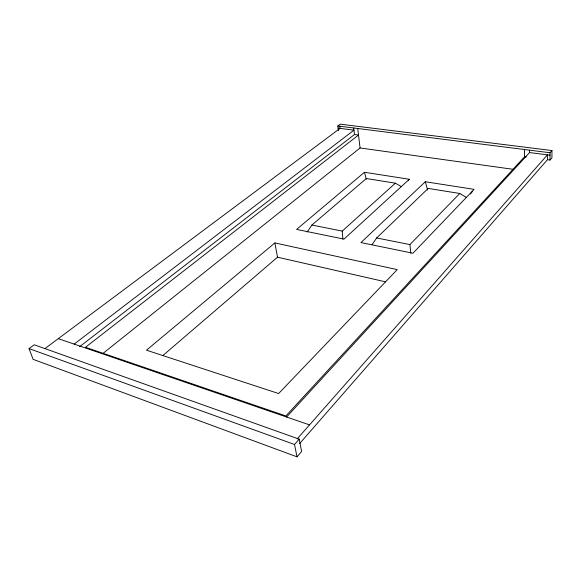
<?xml version="1.0" encoding="UTF-8"?>
<svg xmlns="http://www.w3.org/2000/svg" width="581" height="581" viewBox="0 0 581 581"><rect width="100%" height="100%" fill="white"/><g stroke="black" fill="none" stroke-linecap="round" stroke-linejoin="round"><path stroke-width="0.87" d="M338.433 130.718L337.801 125.975L340.255 124.16L551.95 150.544L551.943 157.829L550.018 160.044L547.44 159.71L299.636 443.572M307.175 232.037L311.888 225.043L366.342 178.534L395.385 183.175L401.522 186.719M372.138 244.528L376.648 237.963L428.19 188.418L459.789 193.473L466.55 197.562M408.283 180.655L409.329 179.26L364.461 172.274L296.6 229.408L343.996 239.111L409.329 179.26M470.436 194.018L472.52 191.352M296.993 456.84L301.612 451.488L299.208 439.163L34.228 344.794L29.05 348.593L33.11 359.334L296.993 456.84L294.531 444.487L299.208 439.163M297.174 438.909L547.433 154.858L547.44 159.71M550.018 160.044L550.018 152.745L551.95 150.544M524.476 149.52L524.599 156.725L285.874 415.945L85.494 347.285L358.513 135.032L354.497 134.509L79.612 346.697M286.586 417.02L529.552 152.571L529.523 150.159M410.825 253.316L409.925 244.594L459.789 193.473M425.299 181.751L360.932 242.582L412.931 253.236L474.081 189.348L425.299 181.751L427.638 190.009M342.899 239.125L342.238 231.093L395.385 183.175M162.709 355.674L277.515 257.187L385.661 281.858M274.864 242.931L146.477 350.198L278.619 393.54L397.244 269.613L274.864 242.931L277.515 257.187M102.873 353.495L360.075 147.966L513.19 169.318M74.179 344.112L353.96 130.166L338.091 128.14M44.926 348.629L340.052 128.386L339.769 126.222M337.801 125.975L550.018 152.745M529.552 152.571L550.018 155.185M524.599 156.725L526.27 156.943M311.888 225.043L342.238 231.093M376.648 237.963L409.925 244.594M58.296 338.658L309.52 424.893M29.05 348.593L294.531 444.487M364.461 172.274L366.313 179.173M353.691 127.98L354.497 134.509M357.722 128.488L360.075 147.966"/></g></svg>
